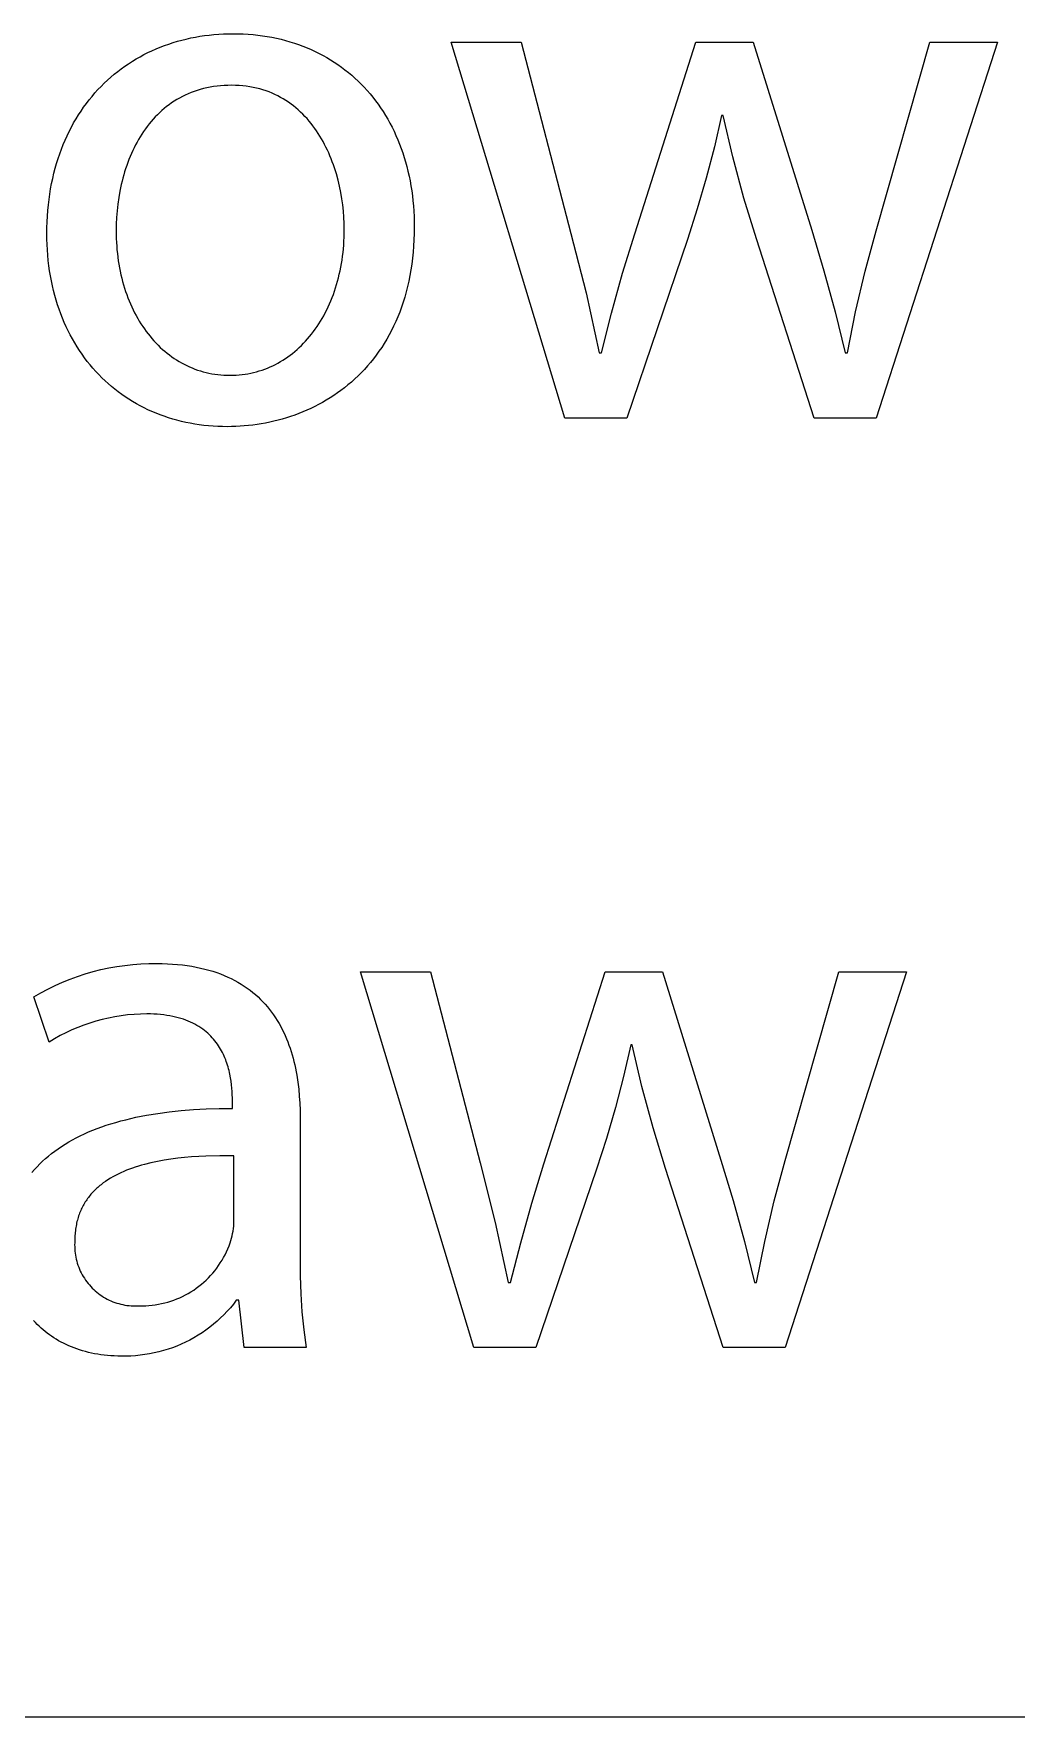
# Model space of a CAD drawing. Header units: millimetres. Extents: x 0 to 4030, y 0 to 2816.
# Drawn here: x 3296 to 3347, y 0 to 87.5 of the extents above; entities that cross this region are included whole.
import ezdxf

# ---------------------------------------------------------------- set-up
doc = ezdxf.new("R2010")
doc.units = ezdxf.units.MM
doc.header["$MEASUREMENT"] = 0
doc.layers.add('Domyślny', color=7, linetype='Continuous', true_color=0x000000)

msp = doc.modelspace()

# ---------------------------------------------------------------- linework, layer by layer
at = {"layer": 'Domyślny', "color": 18, "lineweight": 15, "true_color": 0x000000}
for p, q in [((3306.104, 87.498), (3306.356, 87.501)), ((3306.356, 87.501), (3306.618, 87.498)), ((3302.139, 86.615), (3302.352, 86.71)), ((3302.352, 86.71), (3302.569, 86.799)), ((3302.569, 86.799), (3302.787, 86.883)), ((3302.787, 86.883), (3303.009, 86.962)), ((3303.009, 86.962), (3303.233, 87.035)), ((3303.233, 87.035), (3303.46, 87.103)), ((3303.46, 87.103), (3303.689, 87.166)), ((3303.689, 87.166), (3303.921, 87.224)), ((3303.921, 87.224), (3304.155, 87.276)), ((3304.155, 87.276), (3304.392, 87.323)), ((3304.392, 87.323), (3304.63, 87.365)), ((3304.63, 87.365), (3304.871, 87.401)), ((3304.871, 87.401), (3305.114, 87.431)), ((3305.114, 87.431), (3305.359, 87.456)), ((3305.359, 87.456), (3305.605, 87.476)), ((3305.605, 87.476), (3305.854, 87.49)), ((3305.854, 87.49), (3306.104, 87.498)), ((3306.618, 87.498), (3306.877, 87.489)), ((3306.877, 87.489), (3307.133, 87.474)), ((3307.133, 87.474), (3307.387, 87.454)), ((3307.387, 87.454), (3307.637, 87.427)), ((3307.637, 87.427), (3307.885, 87.395)), ((3307.885, 87.395), (3308.13, 87.357)), ((3308.13, 87.357), (3308.371, 87.314)), ((3308.371, 87.314), (3308.61, 87.265)), ((3308.61, 87.265), (3308.846, 87.21)), ((3308.846, 87.21), (3309.078, 87.15)), ((3309.078, 87.15), (3309.308, 87.085)), ((3309.308, 87.085), (3309.534, 87.014)), ((3309.534, 87.014), (3309.757, 86.938)), ((3309.757, 86.938), (3309.977, 86.857)), ((3309.977, 86.857), (3310.193, 86.77)), ((3310.193, 86.77), (3310.406, 86.678)), ((3310.406, 86.678), (3310.616, 86.581)), ((3323.58, 67.524), (3317.689, 87.051)), ((3317.689, 87.051), (3321.326, 87.051)), ((3321.326, 87.051), (3323.903, 77.12)), ((3327.217, 77.093), (3330.398, 87.051)), ((3330.398, 87.051), (3333.377, 87.051)), ((3333.377, 87.051), (3336.411, 77.281)), ((3339.752, 77.254), (3342.544, 87.051)), ((3346.06, 87.051), (3339.752, 67.524)), ((3342.544, 87.051), (3346.06, 87.051)), ((3300.545, 85.676), (3300.733, 85.811)), ((3300.733, 85.811), (3300.924, 85.941)), ((3300.924, 85.941), (3301.118, 86.066)), ((3301.118, 86.066), (3301.316, 86.186)), ((3301.316, 86.186), (3301.517, 86.301)), ((3301.517, 86.301), (3301.722, 86.411)), ((3301.722, 86.411), (3301.929, 86.515)), ((3301.929, 86.515), (3302.139, 86.615)), ((3310.616, 86.581), (3310.822, 86.479)), ((3310.822, 86.479), (3311.024, 86.372)), ((3311.024, 86.372), (3311.223, 86.26)), ((3311.223, 86.26), (3311.419, 86.143)), ((3311.419, 86.143), (3311.61, 86.022)), ((3311.61, 86.022), (3311.798, 85.895)), ((3311.798, 85.895), (3311.983, 85.764)), ((3311.983, 85.764), (3312.163, 85.628)), ((3299.495, 84.763), (3299.661, 84.927)), ((3299.661, 84.927), (3299.83, 85.087)), ((3299.83, 85.087), (3300.003, 85.241)), ((3300.003, 85.241), (3300.18, 85.391)), ((3300.18, 85.391), (3300.361, 85.536)), ((3300.361, 85.536), (3300.545, 85.676)), ((3312.163, 85.628), (3312.34, 85.487)), ((3312.34, 85.487), (3312.513, 85.341)), ((3312.513, 85.341), (3312.682, 85.191)), ((3312.682, 85.191), (3312.846, 85.037)), ((3312.846, 85.037), (3313.007, 84.878)), ((3313.007, 84.878), (3313.164, 84.714)), ((3298.728, 83.87), (3298.873, 84.058)), ((3298.873, 84.058), (3299.023, 84.241)), ((3299.023, 84.241), (3299.176, 84.42)), ((3299.176, 84.42), (3299.334, 84.594)), ((3299.334, 84.594), (3299.495, 84.763)), ((3303.431, 84.074), (3303.294, 83.989)), ((3303.572, 84.155), (3303.431, 84.074)), ((3303.716, 84.232), (3303.572, 84.155)), ((3303.863, 84.304), (3303.716, 84.232)), ((3304.014, 84.372), (3303.863, 84.304)), ((3304.167, 84.436), (3304.014, 84.372)), ((3304.325, 84.495), (3304.167, 84.436)), ((3304.485, 84.549), (3304.325, 84.495)), ((3304.649, 84.599), (3304.485, 84.549)), ((3304.816, 84.643), (3304.649, 84.599)), ((3304.987, 84.683), (3304.816, 84.643)), ((3305.16, 84.718), (3304.987, 84.683)), ((3305.338, 84.748), (3305.16, 84.718)), ((3305.519, 84.772), (3305.338, 84.748)), ((3305.703, 84.792), (3305.519, 84.772)), ((3305.89, 84.806), (3305.703, 84.792)), ((3306.081, 84.814), (3305.89, 84.806)), ((3306.276, 84.817), (3306.081, 84.814)), ((3306.471, 84.814), (3306.276, 84.817)), ((3306.662, 84.805), (3306.471, 84.814)), ((3306.85, 84.79), (3306.662, 84.805)), ((3307.034, 84.769), (3306.85, 84.79)), ((3307.214, 84.742), (3307.034, 84.769)), ((3307.391, 84.711), (3307.214, 84.742)), ((3307.564, 84.673), (3307.391, 84.711)), ((3307.733, 84.63), (3307.564, 84.673)), ((3307.899, 84.582), (3307.733, 84.63)), ((3308.062, 84.529), (3307.899, 84.582)), ((3308.22, 84.471), (3308.062, 84.529)), ((3308.376, 84.409), (3308.22, 84.471)), ((3308.528, 84.341), (3308.376, 84.409)), ((3308.676, 84.269), (3308.528, 84.341)), ((3308.821, 84.192), (3308.676, 84.269)), ((3308.962, 84.111), (3308.821, 84.192)), ((3309.1, 84.026), (3308.962, 84.111)), ((3309.235, 83.936), (3309.1, 84.026)), ((3313.164, 84.714), (3313.317, 84.547)), ((3313.317, 84.547), (3313.465, 84.375)), ((3313.465, 84.375), (3313.61, 84.198)), ((3313.61, 84.198), (3313.75, 84.018)), ((3313.75, 84.018), (3313.886, 83.833)), ((3298.192, 83.072), (3298.319, 83.278)), ((3298.319, 83.278), (3298.451, 83.48)), ((3298.451, 83.48), (3298.588, 83.677)), ((3298.588, 83.677), (3298.728, 83.87)), ((3302.311, 83.173), (3302.203, 83.055)), ((3302.423, 83.287), (3302.311, 83.173)), ((3302.538, 83.398), (3302.423, 83.287)), ((3302.656, 83.506), (3302.538, 83.398)), ((3302.777, 83.61), (3302.656, 83.506)), ((3302.901, 83.711), (3302.777, 83.61)), ((3303.029, 83.807), (3302.901, 83.711)), ((3303.16, 83.9), (3303.029, 83.807)), ((3303.294, 83.989), (3303.16, 83.9)), ((3309.366, 83.842), (3309.235, 83.936)), ((3309.494, 83.745), (3309.366, 83.842)), ((3309.619, 83.643), (3309.494, 83.745)), ((3309.74, 83.538), (3309.619, 83.643)), ((3309.859, 83.43), (3309.74, 83.538)), ((3309.973, 83.318), (3309.859, 83.43)), ((3310.085, 83.202), (3309.973, 83.318)), ((3310.193, 83.084), (3310.085, 83.202)), ((3313.886, 83.833), (3314.017, 83.644)), ((3314.017, 83.644), (3314.144, 83.451)), ((3314.144, 83.451), (3314.267, 83.254)), ((3314.267, 83.254), (3314.385, 83.053)), ((3331.727, 83.253), (3331.353, 81.621)), ((3331.807, 83.253), (3331.727, 83.253)), ((3332.313, 81.096), (3331.807, 83.253)), ((3297.729, 82.2), (3297.838, 82.425)), ((3297.838, 82.425), (3297.951, 82.645)), ((3297.951, 82.645), (3298.069, 82.86)), ((3298.069, 82.86), (3298.192, 83.072)), ((3301.616, 82.286), (3301.529, 82.148)), ((3301.706, 82.421), (3301.616, 82.286)), ((3301.799, 82.554), (3301.706, 82.421)), ((3301.895, 82.684), (3301.799, 82.554)), ((3301.995, 82.811), (3301.895, 82.684)), ((3302.097, 82.934), (3301.995, 82.811)), ((3302.203, 83.055), (3302.097, 82.934)), ((3310.298, 82.962), (3310.193, 83.084)), ((3310.4, 82.837), (3310.298, 82.962)), ((3310.499, 82.71), (3310.4, 82.837)), ((3310.595, 82.579), (3310.499, 82.71)), ((3310.687, 82.446), (3310.595, 82.579)), ((3310.777, 82.31), (3310.687, 82.446)), ((3310.863, 82.172), (3310.777, 82.31)), ((3314.385, 83.053), (3314.499, 82.848)), ((3314.499, 82.848), (3314.608, 82.639)), ((3314.608, 82.639), (3314.712, 82.427)), ((3314.712, 82.427), (3314.812, 82.21)), ((3297.345, 81.257), (3297.433, 81.499)), ((3297.433, 81.499), (3297.527, 81.737)), ((3297.527, 81.737), (3297.626, 81.971)), ((3297.626, 81.971), (3297.729, 82.2)), ((3301.14, 81.422), (3301.071, 81.27)), ((3301.212, 81.572), (3301.14, 81.422)), ((3301.287, 81.719), (3301.212, 81.572)), ((3301.365, 81.864), (3301.287, 81.719)), ((3301.445, 82.007), (3301.365, 81.864)), ((3301.529, 82.148), (3301.445, 82.007)), ((3310.947, 82.032), (3310.863, 82.172)), ((3311.027, 81.89), (3310.947, 82.032)), ((3311.104, 81.745), (3311.027, 81.89)), ((3311.178, 81.599), (3311.104, 81.745)), ((3311.25, 81.45), (3311.178, 81.599)), ((3311.318, 81.3), (3311.25, 81.45)), ((3314.812, 82.21), (3314.907, 81.99)), ((3314.907, 81.99), (3314.998, 81.766)), ((3314.998, 81.766), (3315.083, 81.539)), ((3315.083, 81.539), (3315.164, 81.308)), ((3331.353, 81.621), (3330.933, 80)), ((3297.044, 80.244), (3297.111, 80.504)), ((3297.111, 80.504), (3297.184, 80.759)), ((3297.184, 80.759), (3297.262, 81.01)), ((3297.262, 81.01), (3297.345, 81.257)), ((3300.825, 80.644), (3300.771, 80.484)), ((3300.882, 80.804), (3300.825, 80.644)), ((3300.942, 80.961), (3300.882, 80.804)), ((3301.005, 81.117), (3300.942, 80.961)), ((3301.071, 81.27), (3301.005, 81.117)), ((3311.383, 81.148), (3311.318, 81.3)), ((3311.446, 80.995), (3311.383, 81.148)), ((3311.506, 80.841), (3311.446, 80.995)), ((3311.562, 80.685), (3311.506, 80.841)), ((3311.616, 80.528), (3311.562, 80.685)), ((3311.667, 80.37), (3311.616, 80.528)), ((3315.164, 81.308), (3315.24, 81.074)), ((3315.24, 81.074), (3315.311, 80.836)), ((3315.311, 80.836), (3315.377, 80.594)), ((3315.377, 80.594), (3315.438, 80.349)), ((3332.89, 78.957), (3332.313, 81.096)), ((3296.875, 79.44), (3296.925, 79.712)), ((3296.925, 79.712), (3296.982, 79.98)), ((3296.982, 79.98), (3297.044, 80.244)), ((3300.543, 79.659), (3300.472, 79.322)), ((3300.583, 79.827), (3300.543, 79.659)), ((3300.625, 79.993), (3300.583, 79.827)), ((3300.671, 80.158), (3300.625, 79.993)), ((3300.719, 80.321), (3300.671, 80.158)), ((3300.771, 80.484), (3300.719, 80.321)), ((3311.716, 80.211), (3311.667, 80.37)), ((3311.804, 79.891), (3311.716, 80.211)), ((3311.881, 79.569), (3311.804, 79.891)), ((3315.438, 80.349), (3315.494, 80.101)), ((3315.494, 80.101), (3315.544, 79.85)), ((3315.544, 79.85), (3315.59, 79.595)), ((3330.933, 80), (3330.467, 78.392)), ((3296.757, 78.598), (3296.791, 78.883)), ((3296.791, 78.883), (3296.83, 79.164)), ((3296.83, 79.164), (3296.875, 79.44)), ((3300.412, 78.98), (3300.363, 78.636)), ((3300.472, 79.322), (3300.412, 78.98)), ((3311.947, 79.245), (3311.881, 79.569)), ((3312.003, 78.921), (3311.947, 79.245)), ((3312.048, 78.598), (3312.003, 78.921)), ((3315.59, 79.595), (3315.631, 79.338)), ((3315.631, 79.338), (3315.666, 79.077)), ((3315.666, 79.077), (3315.696, 78.813)), ((3315.696, 78.813), (3315.72, 78.546)), ((3333.539, 76.838), (3332.89, 78.957)), ((3296.693, 77.719), (3296.708, 78.016)), ((3296.708, 78.016), (3296.73, 78.309)), ((3296.73, 78.309), (3296.757, 78.598)), ((3300.298, 77.943), (3300.282, 77.595)), ((3300.325, 78.29), (3300.298, 77.943)), ((3300.363, 78.636), (3300.325, 78.29)), ((3312.083, 78.276), (3312.048, 78.598)), ((3312.108, 77.956), (3312.083, 78.276)), ((3312.122, 77.64), (3312.108, 77.956)), ((3315.72, 78.546), (3315.739, 78.276)), ((3315.739, 78.276), (3315.753, 78.003)), ((3315.753, 78.003), (3315.762, 77.727)), ((3330.467, 78.392), (3329.955, 76.798)), ((3296.68, 77.113), (3296.683, 77.418)), ((3296.683, 76.826), (3296.68, 77.113)), ((3296.683, 77.418), (3296.693, 77.719)), ((3300.282, 77.595), (3300.277, 77.248)), ((3300.277, 77.248), (3300.279, 77.048)), ((3300.279, 77.048), (3300.284, 76.851)), ((3312.12, 76.919), (3312.125, 77.123)), ((3312.127, 77.328), (3312.122, 77.64)), ((3312.125, 77.123), (3312.127, 77.328)), ((3315.761, 77.113), (3315.75, 76.784)), ((3315.764, 77.449), (3315.761, 77.113)), ((3315.762, 77.727), (3315.764, 77.449)), ((3323.903, 77.12), (3324.687, 74.026)), ((3326.587, 75.046), (3327.217, 77.093)), ((3336.411, 77.281), (3337.05, 75.172)), ((3339.186, 75.155), (3339.752, 77.254)), ((3296.692, 76.543), (3296.683, 76.826)), ((3296.707, 76.262), (3296.692, 76.543)), ((3296.727, 75.985), (3296.707, 76.262)), ((3300.284, 76.851), (3300.293, 76.654)), ((3300.293, 76.654), (3300.305, 76.46)), ((3300.305, 76.46), (3300.321, 76.267)), ((3300.321, 76.267), (3300.341, 76.076)), ((3312.062, 76.124), (3312.081, 76.32)), ((3312.081, 76.32), (3312.098, 76.517)), ((3312.098, 76.517), (3312.111, 76.717)), ((3312.111, 76.717), (3312.12, 76.919)), ((3315.707, 76.142), (3315.675, 75.831)), ((3315.732, 76.46), (3315.707, 76.142)), ((3315.75, 76.784), (3315.732, 76.46)), ((3329.955, 76.798), (3326.801, 67.524)), ((3336.531, 67.524), (3333.539, 76.838)), ((3296.753, 75.712), (3296.727, 75.985)), ((3296.785, 75.442), (3296.753, 75.712)), ((3296.822, 75.176), (3296.785, 75.442)), ((3300.341, 76.076), (3300.363, 75.887)), ((3300.363, 75.887), (3300.389, 75.7)), ((3300.389, 75.7), (3300.419, 75.515)), ((3300.419, 75.515), (3300.451, 75.331)), ((3300.451, 75.331), (3300.487, 75.15)), ((3311.91, 75.176), (3311.947, 75.362)), ((3311.947, 75.362), (3311.981, 75.549)), ((3311.981, 75.549), (3312.011, 75.738)), ((3312.011, 75.738), (3312.038, 75.93)), ((3312.038, 75.93), (3312.062, 76.124)), ((3315.637, 75.525), (3315.592, 75.224)), ((3315.675, 75.831), (3315.637, 75.525)), ((3296.865, 74.913), (3296.822, 75.176)), ((3296.914, 74.654), (3296.865, 74.913)), ((3296.967, 74.399), (3296.914, 74.654)), ((3297.026, 74.147), (3296.967, 74.399)), ((3300.487, 75.15), (3300.526, 74.97)), ((3300.526, 74.97), (3300.569, 74.793)), ((3300.569, 74.793), (3300.614, 74.618)), ((3300.614, 74.618), (3300.663, 74.445)), ((3300.663, 74.445), (3300.715, 74.275)), ((3311.676, 74.286), (3311.729, 74.459)), ((3311.729, 74.459), (3311.779, 74.635)), ((3311.779, 74.635), (3311.826, 74.813)), ((3311.826, 74.813), (3311.87, 74.994)), ((3311.87, 74.994), (3311.91, 75.176)), ((3315.482, 74.641), (3315.418, 74.359)), ((3315.54, 74.93), (3315.482, 74.641)), ((3315.592, 75.224), (3315.54, 74.93)), ((3326.01, 72.983), (3326.587, 75.046)), ((3337.05, 75.172), (3337.632, 73.047)), ((3338.69, 73.038), (3339.186, 75.155)), ((3297.09, 73.899), (3297.026, 74.147)), ((3297.16, 73.655), (3297.09, 73.899)), ((3297.234, 73.415), (3297.16, 73.655)), ((3300.715, 74.275), (3300.77, 74.107)), ((3300.77, 74.107), (3300.828, 73.941)), ((3300.828, 73.941), (3300.888, 73.777)), ((3300.888, 73.777), (3300.952, 73.616)), ((3300.952, 73.616), (3301.019, 73.458)), ((3311.364, 73.459), (3311.433, 73.619)), ((3311.433, 73.619), (3311.498, 73.782)), ((3311.498, 73.782), (3311.56, 73.947)), ((3311.56, 73.947), (3311.62, 74.115)), ((3311.62, 74.115), (3311.676, 74.286)), ((3315.189, 73.545), (3315.101, 73.285)), ((3315.271, 73.81), (3315.189, 73.545)), ((3315.348, 74.082), (3315.271, 73.81)), ((3315.418, 74.359), (3315.348, 74.082)), ((3324.687, 74.026), (3325.365, 70.906)), ((3297.314, 73.179), (3297.234, 73.415)), ((3297.398, 72.946), (3297.314, 73.179)), ((3297.488, 72.717), (3297.398, 72.946)), ((3297.582, 72.493), (3297.488, 72.717)), ((3301.019, 73.458), (3301.089, 73.302)), ((3301.089, 73.302), (3301.161, 73.149)), ((3301.161, 73.149), (3301.237, 72.998)), ((3301.237, 72.998), (3301.315, 72.851)), ((3301.315, 72.851), (3301.396, 72.705)), ((3301.396, 72.705), (3301.479, 72.563)), ((3310.895, 72.556), (3310.98, 72.699)), ((3310.98, 72.699), (3311.062, 72.845)), ((3311.062, 72.845), (3311.142, 72.994)), ((3311.142, 72.994), (3311.219, 73.146)), ((3311.219, 73.146), (3311.293, 73.301)), ((3311.293, 73.301), (3311.364, 73.459)), ((3314.909, 72.782), (3314.804, 72.539)), ((3315.008, 73.03), (3314.909, 72.782)), ((3315.101, 73.285), (3315.008, 73.03)), ((3325.486, 70.906), (3326.01, 72.983)), ((3337.632, 73.047), (3338.155, 70.906)), ((3338.263, 70.906), (3338.69, 73.038)), ((3297.681, 72.272), (3297.582, 72.493)), ((3297.785, 72.055), (3297.681, 72.272)), ((3297.894, 71.843), (3297.785, 72.055)), ((3298.007, 71.634), (3297.894, 71.843)), ((3301.479, 72.563), (3301.566, 72.424)), ((3301.566, 72.424), (3301.655, 72.287)), ((3301.655, 72.287), (3301.747, 72.154)), ((3301.747, 72.154), (3301.841, 72.023)), ((3301.841, 72.023), (3301.938, 71.896)), ((3301.938, 71.896), (3302.037, 71.772)), ((3302.037, 71.772), (3302.139, 71.651)), ((3310.226, 71.64), (3310.329, 71.761)), ((3310.329, 71.761), (3310.43, 71.886)), ((3310.43, 71.886), (3310.528, 72.014)), ((3310.528, 72.014), (3310.623, 72.145)), ((3310.623, 72.145), (3310.716, 72.279)), ((3310.716, 72.279), (3310.807, 72.416)), ((3310.807, 72.416), (3310.895, 72.556)), ((3314.46, 71.843), (3314.335, 71.623)), ((3314.579, 72.07), (3314.46, 71.843)), ((3314.694, 72.301), (3314.579, 72.07)), ((3314.804, 72.539), (3314.694, 72.301)), ((3298.124, 71.43), (3298.007, 71.634)), ((3298.246, 71.23), (3298.124, 71.43)), ((3298.373, 71.034), (3298.246, 71.23)), ((3298.504, 70.842), (3298.373, 71.034)), ((3302.139, 71.651), (3302.243, 71.533)), ((3302.243, 71.533), (3302.35, 71.418)), ((3302.35, 71.418), (3302.459, 71.307)), ((3302.459, 71.307), (3302.571, 71.199)), ((3302.571, 71.199), (3302.685, 71.095)), ((3302.685, 71.095), (3302.801, 70.994)), ((3302.801, 70.994), (3302.92, 70.896)), ((3302.92, 70.896), (3303.04, 70.803)), ((3309.318, 70.793), (3309.44, 70.887)), ((3309.44, 70.887), (3309.559, 70.984)), ((3309.559, 70.984), (3309.675, 71.085)), ((3309.675, 71.085), (3309.79, 71.189)), ((3309.79, 71.189), (3309.902, 71.297)), ((3309.902, 71.297), (3310.013, 71.408)), ((3310.013, 71.408), (3310.12, 71.522)), ((3310.12, 71.522), (3310.226, 71.64)), ((3313.932, 70.993), (3313.789, 70.795)), ((3314.071, 71.198), (3313.932, 70.993)), ((3314.205, 71.407), (3314.071, 71.198)), ((3314.335, 71.623), (3314.205, 71.407)), ((3325.365, 70.906), (3325.486, 70.906)), ((3338.155, 70.906), (3338.263, 70.906)), ((3298.639, 70.655), (3298.504, 70.842)), ((3298.778, 70.472), (3298.639, 70.655)), ((3298.922, 70.293), (3298.778, 70.472)), ((3299.069, 70.119), (3298.922, 70.293)), ((3299.221, 69.949), (3299.069, 70.119)), ((3303.04, 70.803), (3303.163, 70.712)), ((3303.163, 70.712), (3303.288, 70.626)), ((3303.288, 70.626), (3303.416, 70.543)), ((3303.416, 70.543), (3303.545, 70.464)), ((3303.545, 70.464), (3303.676, 70.389)), ((3303.676, 70.389), (3303.81, 70.317)), ((3303.81, 70.317), (3303.945, 70.25)), ((3303.945, 70.25), (3304.083, 70.187)), ((3304.083, 70.187), (3304.222, 70.127)), ((3304.222, 70.127), (3304.363, 70.072)), ((3304.363, 70.072), (3304.507, 70.021)), ((3304.507, 70.021), (3304.652, 69.974)), ((3307.713, 69.971), (3307.857, 70.017)), ((3307.857, 70.017), (3307.999, 70.068)), ((3307.999, 70.068), (3308.139, 70.123)), ((3308.139, 70.123), (3308.277, 70.182)), ((3308.277, 70.182), (3308.414, 70.244)), ((3308.414, 70.244), (3308.549, 70.311)), ((3308.549, 70.311), (3308.682, 70.382)), ((3308.682, 70.382), (3308.813, 70.457)), ((3308.813, 70.457), (3308.943, 70.535)), ((3308.943, 70.535), (3309.07, 70.617)), ((3309.07, 70.617), (3309.195, 70.704)), ((3309.195, 70.704), (3309.318, 70.793)), ((3313.174, 70.054), (3313.011, 69.882)), ((3313.334, 70.231), (3313.174, 70.054)), ((3313.49, 70.413), (3313.334, 70.231)), ((3313.641, 70.601), (3313.49, 70.413)), ((3313.789, 70.795), (3313.641, 70.601)), ((3299.376, 69.784), (3299.221, 69.949)), ((3299.535, 69.623), (3299.376, 69.784)), ((3299.699, 69.467), (3299.535, 69.623)), ((3299.866, 69.315), (3299.699, 69.467)), ((3300.036, 69.168), (3299.866, 69.315)), ((3300.21, 69.026), (3300.036, 69.168)), ((3304.652, 69.974), (3304.798, 69.931)), ((3304.798, 69.931), (3304.947, 69.893)), ((3304.947, 69.893), (3305.097, 69.859)), ((3305.097, 69.859), (3305.249, 69.829)), ((3305.249, 69.829), (3305.403, 69.804)), ((3305.403, 69.804), (3305.558, 69.783)), ((3305.558, 69.783), (3305.715, 69.767)), ((3305.715, 69.767), (3305.874, 69.755)), ((3305.874, 69.755), (3306.034, 69.748)), ((3306.034, 69.748), (3306.195, 69.745)), ((3306.195, 69.745), (3306.353, 69.748)), ((3306.353, 69.748), (3306.51, 69.755)), ((3306.51, 69.755), (3306.665, 69.766)), ((3306.665, 69.766), (3306.819, 69.782)), ((3306.819, 69.782), (3306.972, 69.803)), ((3306.972, 69.803), (3307.123, 69.828)), ((3307.123, 69.828), (3307.273, 69.857)), ((3307.273, 69.857), (3307.421, 69.891)), ((3307.421, 69.891), (3307.568, 69.929)), ((3307.568, 69.929), (3307.713, 69.971)), ((3312.321, 69.248), (3312.14, 69.102)), ((3312.498, 69.398), (3312.321, 69.248)), ((3312.673, 69.554), (3312.498, 69.398)), ((3312.843, 69.715), (3312.673, 69.554)), ((3313.011, 69.882), (3312.843, 69.715)), ((3300.388, 68.888), (3300.21, 69.026)), ((3300.57, 68.755), (3300.388, 68.888)), ((3300.754, 68.627), (3300.57, 68.755)), ((3300.942, 68.503), (3300.754, 68.627)), ((3301.134, 68.385), (3300.942, 68.503)), ((3301.328, 68.271), (3301.134, 68.385)), ((3301.526, 68.162), (3301.328, 68.271)), ((3310.995, 68.339), (3310.795, 68.23)), ((3311.192, 68.453), (3310.995, 68.339)), ((3311.387, 68.573), (3311.192, 68.453)), ((3311.58, 68.697), (3311.387, 68.573)), ((3311.769, 68.827), (3311.58, 68.697)), ((3311.956, 68.962), (3311.769, 68.827)), ((3312.14, 69.102), (3311.956, 68.962)), ((3301.727, 68.058), (3301.526, 68.162)), ((3301.931, 67.96), (3301.727, 68.058)), ((3302.138, 67.866), (3301.931, 67.96)), ((3302.348, 67.777), (3302.138, 67.866)), ((3302.56, 67.693), (3302.348, 67.777)), ((3302.776, 67.615), (3302.56, 67.693)), ((3302.994, 67.541), (3302.776, 67.615)), ((3303.215, 67.473), (3302.994, 67.541)), ((3303.438, 67.41), (3303.215, 67.473)), ((3303.664, 67.353), (3303.438, 67.41)), ((3308.694, 67.413), (3308.476, 67.359)), ((3308.91, 67.473), (3308.694, 67.413)), ((3309.126, 67.537), (3308.91, 67.473)), ((3309.34, 67.606), (3309.126, 67.537)), ((3309.553, 67.68), (3309.34, 67.606)), ((3309.765, 67.759), (3309.553, 67.68)), ((3309.975, 67.843), (3309.765, 67.759)), ((3310.183, 67.932), (3309.975, 67.843)), ((3310.389, 68.027), (3310.183, 67.932)), ((3310.593, 68.126), (3310.389, 68.027)), ((3310.795, 68.23), (3310.593, 68.126)), ((3326.801, 67.524), (3323.58, 67.524)), ((3339.752, 67.524), (3336.531, 67.524)), ((3303.893, 67.3), (3303.664, 67.353)), ((3304.123, 67.253), (3303.893, 67.3)), ((3304.356, 67.212), (3304.123, 67.253)), ((3304.592, 67.176), (3304.356, 67.212)), ((3304.829, 67.145), (3304.592, 67.176)), ((3305.069, 67.12), (3304.829, 67.145)), ((3305.311, 67.1), (3305.069, 67.12)), ((3305.555, 67.086), (3305.311, 67.1)), ((3305.8, 67.078), (3305.555, 67.086)), ((3306.048, 67.075), (3305.8, 67.078)), ((3306.269, 67.077), (3306.048, 67.075)), ((3306.49, 67.084), (3306.269, 67.077)), ((3306.712, 67.096), (3306.49, 67.084)), ((3306.933, 67.112), (3306.712, 67.096)), ((3307.155, 67.133), (3306.933, 67.112)), ((3307.376, 67.159), (3307.155, 67.133)), ((3307.597, 67.189), (3307.376, 67.159)), ((3307.818, 67.224), (3307.597, 67.189)), ((3308.038, 67.264), (3307.818, 67.224)), ((3308.257, 67.309), (3308.038, 67.264)), ((3308.476, 67.359), (3308.257, 67.309)), ((3297.88, 38.364), (3298.275, 38.508)), ((3298.275, 38.508), (3298.674, 38.638)), ((3298.674, 38.638), (3299.077, 38.755)), ((3299.077, 38.755), (3299.484, 38.858)), ((3299.484, 38.858), (3299.894, 38.946)), ((3299.894, 38.946), (3300.308, 39.02)), ((3300.308, 39.02), (3300.723, 39.08)), ((3300.723, 39.08), (3301.141, 39.125)), ((3301.141, 39.125), (3301.559, 39.156)), ((3301.559, 39.156), (3301.979, 39.172)), ((3301.979, 39.172), (3302.399, 39.173)), ((3302.399, 39.173), (3302.675, 39.17)), ((3302.675, 39.17), (3302.946, 39.162)), ((3302.946, 39.162), (3303.209, 39.147)), ((3303.209, 39.147), (3303.466, 39.127)), ((3303.466, 39.127), (3303.717, 39.101)), ((3303.717, 39.101), (3303.962, 39.069)), ((3303.962, 39.069), (3304.201, 39.032)), ((3304.201, 39.032), (3304.433, 38.99)), ((3304.433, 38.99), (3304.659, 38.943)), ((3304.659, 38.943), (3304.88, 38.891)), ((3304.88, 38.891), (3305.094, 38.833)), ((3305.094, 38.833), (3305.303, 38.771)), ((3305.303, 38.771), (3305.505, 38.704)), ((3305.505, 38.704), (3305.703, 38.632)), ((3305.703, 38.632), (3305.894, 38.556)), ((3305.894, 38.556), (3306.08, 38.475)), ((3318.862, 19.214), (3312.97, 38.741)), ((3312.97, 38.741), (3316.607, 38.741)), ((3316.607, 38.741), (3319.184, 28.81)), ((3322.499, 28.77), (3325.679, 38.741)), ((3325.679, 38.741), (3328.659, 38.741)), ((3328.659, 38.741), (3331.692, 28.958)), ((3335.034, 28.944), (3337.825, 38.741)), ((3341.341, 38.741), (3335.034, 19.214)), ((3337.825, 38.741), (3341.341, 38.741)), ((3295.997, 37.442), (3296.361, 37.652)), ((3296.361, 37.652), (3296.731, 37.85)), ((3296.731, 37.85), (3297.108, 38.034)), ((3297.108, 38.034), (3297.491, 38.206)), ((3297.491, 38.206), (3297.88, 38.364)), ((3306.08, 38.475), (3306.26, 38.389)), ((3306.26, 38.389), (3306.435, 38.3)), ((3306.435, 38.3), (3306.605, 38.206)), ((3306.605, 38.206), (3306.77, 38.108)), ((3306.77, 38.108), (3306.929, 38.006)), ((3306.929, 38.006), (3307.083, 37.9)), ((3307.083, 37.9), (3307.232, 37.79)), ((3307.232, 37.79), (3307.376, 37.676)), ((3307.376, 37.676), (3307.515, 37.559)), ((3296.789, 35.093), (3295.997, 37.442)), ((3307.515, 37.559), (3307.649, 37.439)), ((3307.649, 37.439), (3307.778, 37.314)), ((3307.778, 37.314), (3307.903, 37.187)), ((3307.903, 37.187), (3308.023, 37.056)), ((3308.023, 37.056), (3308.138, 36.922)), ((3308.138, 36.922), (3308.249, 36.785)), ((3308.249, 36.785), (3308.356, 36.645)), ((3298.593, 35.972), (3298.28, 35.852)), ((3298.91, 36.081), (3298.593, 35.972)), ((3299.23, 36.179), (3298.91, 36.081)), ((3299.554, 36.266), (3299.23, 36.179)), ((3299.88, 36.342), (3299.554, 36.266)), ((3300.209, 36.407), (3299.88, 36.342)), ((3300.54, 36.46), (3300.209, 36.407)), ((3300.872, 36.501), (3300.54, 36.46)), ((3301.206, 36.531), (3300.872, 36.501)), ((3301.54, 36.549), (3301.206, 36.531)), ((3301.875, 36.556), (3301.54, 36.549)), ((3302.06, 36.554), (3301.875, 36.556)), ((3302.24, 36.548), (3302.06, 36.554)), ((3302.415, 36.538), (3302.24, 36.548)), ((3302.584, 36.523), (3302.415, 36.538)), ((3302.749, 36.505), (3302.584, 36.523)), ((3302.909, 36.483), (3302.749, 36.505)), ((3303.064, 36.458), (3302.909, 36.483)), ((3303.214, 36.429), (3303.064, 36.458)), ((3303.36, 36.396), (3303.214, 36.429)), ((3303.501, 36.36), (3303.36, 36.396)), ((3303.638, 36.321), (3303.501, 36.36)), ((3303.77, 36.278), (3303.638, 36.321)), ((3303.898, 36.232), (3303.77, 36.278)), ((3304.022, 36.184), (3303.898, 36.232)), ((3304.141, 36.132), (3304.022, 36.184)), ((3304.257, 36.078), (3304.141, 36.132)), ((3304.368, 36.021), (3304.257, 36.078)), ((3304.475, 35.961), (3304.368, 36.021)), ((3304.578, 35.899), (3304.475, 35.961)), ((3304.678, 35.834), (3304.578, 35.899)), ((3308.356, 36.645), (3308.458, 36.502)), ((3308.458, 36.502), (3308.556, 36.357)), ((3308.556, 36.357), (3308.649, 36.209)), ((3308.649, 36.209), (3308.739, 36.058)), ((3308.739, 36.058), (3308.824, 35.905)), ((3308.824, 35.905), (3308.905, 35.749)), ((3297.076, 35.266), (3296.789, 35.093)), ((3297.37, 35.428), (3297.076, 35.266)), ((3297.668, 35.58), (3297.37, 35.428)), ((3297.972, 35.721), (3297.668, 35.58)), ((3298.28, 35.852), (3297.972, 35.721)), ((3304.773, 35.767), (3304.678, 35.834)), ((3304.865, 35.698), (3304.773, 35.767)), ((3304.954, 35.627), (3304.865, 35.698)), ((3305.038, 35.553), (3304.954, 35.627)), ((3305.12, 35.478), (3305.038, 35.553)), ((3305.197, 35.401), (3305.12, 35.478)), ((3305.272, 35.322), (3305.197, 35.401)), ((3305.343, 35.241), (3305.272, 35.322)), ((3305.411, 35.159), (3305.343, 35.241)), ((3305.476, 35.075), (3305.411, 35.159)), ((3305.537, 34.99), (3305.476, 35.075)), ((3308.905, 35.749), (3308.983, 35.591)), ((3308.983, 35.591), (3309.056, 35.431)), ((3309.056, 35.431), (3309.126, 35.269)), ((3309.126, 35.269), (3309.191, 35.105)), ((3309.191, 35.105), (3309.254, 34.939)), ((3305.596, 34.904), (3305.537, 34.99)), ((3305.652, 34.816), (3305.596, 34.904)), ((3305.705, 34.728), (3305.652, 34.816)), ((3305.755, 34.638), (3305.705, 34.728)), ((3305.803, 34.548), (3305.755, 34.638)), ((3305.847, 34.456), (3305.803, 34.548)), ((3305.89, 34.364), (3305.847, 34.456)), ((3305.929, 34.271), (3305.89, 34.364)), ((3305.967, 34.178), (3305.929, 34.271)), ((3306.001, 34.085), (3305.967, 34.178)), ((3309.254, 34.939), (3309.312, 34.771)), ((3309.312, 34.771), (3309.367, 34.601)), ((3309.367, 34.601), (3309.419, 34.43)), ((3309.419, 34.43), (3309.467, 34.257)), ((3309.467, 34.257), (3309.512, 34.083)), ((3327.008, 34.943), (3326.634, 33.311)), ((3327.089, 34.943), (3327.008, 34.943)), ((3327.593, 32.781), (3327.089, 34.943)), ((3306.034, 33.991), (3306.001, 34.085)), ((3306.065, 33.896), (3306.034, 33.991)), ((3306.093, 33.802), (3306.065, 33.896)), ((3306.119, 33.708), (3306.093, 33.802)), ((3306.143, 33.613), (3306.119, 33.708)), ((3306.165, 33.519), (3306.143, 33.613)), ((3306.186, 33.425), (3306.165, 33.519)), ((3306.221, 33.239), (3306.186, 33.425)), ((3309.512, 34.083), (3309.553, 33.908)), ((3309.553, 33.908), (3309.592, 33.732)), ((3309.592, 33.732), (3309.627, 33.554)), ((3309.627, 33.554), (3309.659, 33.375)), ((3309.659, 33.375), (3309.715, 33.015)), ((3326.634, 33.311), (3326.214, 31.69)), ((3306.25, 33.054), (3306.221, 33.239)), ((3306.273, 32.872), (3306.25, 33.054)), ((3306.291, 32.694), (3306.273, 32.872)), ((3306.303, 32.52), (3306.291, 32.694)), ((3306.312, 32.352), (3306.303, 32.52)), ((3309.715, 33.015), (3309.759, 32.652)), ((3309.759, 32.652), (3309.793, 32.288)), ((3328.17, 30.638), (3327.593, 32.781)), ((3303.035, 31.468), (3303.651, 31.533)), ((3303.651, 31.533), (3304.288, 31.584)), ((3304.288, 31.584), (3304.945, 31.619)), ((3304.945, 31.619), (3305.621, 31.639)), ((3305.621, 31.639), (3306.318, 31.644)), ((3306.316, 32.189), (3306.312, 32.352)), ((3306.318, 32.034), (3306.316, 32.189)), ((3306.318, 31.644), (3306.318, 32.034)), ((3309.793, 32.288), (3309.816, 31.921)), ((3309.816, 31.921), (3309.829, 31.555)), ((3309.829, 31.555), (3309.834, 31.188)), ((3326.214, 31.69), (3325.748, 30.082)), ((3299.293, 30.601), (3299.526, 30.686)), ((3299.526, 30.686), (3299.765, 30.768)), ((3299.765, 30.768), (3300.009, 30.846)), ((3300.009, 30.846), (3300.258, 30.921)), ((3300.258, 30.921), (3300.512, 30.992)), ((3300.512, 30.992), (3300.772, 31.06)), ((3300.772, 31.06), (3301.306, 31.184)), ((3301.306, 31.184), (3301.862, 31.293)), ((3301.862, 31.293), (3302.438, 31.388)), ((3302.438, 31.388), (3303.035, 31.468)), ((3309.834, 31.188), (3309.834, 23.874)), ((3328.82, 28.515), (3328.17, 30.638)), ((3297.438, 29.674), (3297.623, 29.791)), ((3297.623, 29.791), (3297.812, 29.904)), ((3297.812, 29.904), (3298.008, 30.014)), ((3298.008, 30.014), (3298.208, 30.121)), ((3298.208, 30.121), (3298.415, 30.224)), ((3298.415, 30.224), (3298.626, 30.323)), ((3298.626, 30.323), (3298.843, 30.42)), ((3298.843, 30.42), (3299.066, 30.512)), ((3299.066, 30.512), (3299.293, 30.601)), ((3325.748, 30.082), (3325.237, 28.488)), ((3296.305, 28.758), (3296.45, 28.899)), ((3296.45, 28.899), (3296.601, 29.037)), ((3296.601, 29.037), (3296.757, 29.171)), ((3296.757, 29.171), (3296.919, 29.302)), ((3296.919, 29.302), (3297.087, 29.429)), ((3297.087, 29.429), (3297.26, 29.553)), ((3297.26, 29.553), (3297.438, 29.674)), ((3302.422, 28.891), (3302.084, 28.819)), ((3302.768, 28.955), (3302.422, 28.891)), ((3303.119, 29.009), (3302.768, 28.955)), ((3303.476, 29.055), (3303.119, 29.009)), ((3303.836, 29.093), (3303.476, 29.055)), ((3304.2, 29.124), (3303.836, 29.093)), ((3304.566, 29.148), (3304.2, 29.124)), ((3304.933, 29.165), (3304.566, 29.148)), ((3305.668, 29.181), (3304.933, 29.165)), ((3306.398, 29.175), (3305.668, 29.181)), ((3306.398, 25.78), (3306.398, 29.175)), ((3331.692, 28.958), (3332.331, 26.853)), ((3334.469, 26.845), (3335.034, 28.944)), ((3295.904, 28.315), (3296.032, 28.466)), ((3296.032, 28.466), (3296.166, 28.614)), ((3296.166, 28.614), (3296.305, 28.758)), ((3299.979, 28.018), (3299.852, 27.939)), ((3300.111, 28.094), (3299.979, 28.018)), ((3300.245, 28.167), (3300.111, 28.094)), ((3300.383, 28.237), (3300.245, 28.167)), ((3300.524, 28.304), (3300.383, 28.237)), ((3300.668, 28.367), (3300.524, 28.304)), ((3300.815, 28.428), (3300.668, 28.367)), ((3300.965, 28.487), (3300.815, 28.428)), ((3301.118, 28.542), (3300.965, 28.487)), ((3301.273, 28.595), (3301.118, 28.542)), ((3301.43, 28.645), (3301.273, 28.595)), ((3301.59, 28.692), (3301.43, 28.645)), ((3301.753, 28.737), (3301.59, 28.692)), ((3302.084, 28.819), (3301.753, 28.737)), ((3319.184, 28.81), (3319.969, 25.716)), ((3321.87, 26.727), (3322.499, 28.77)), ((3325.237, 28.488), (3322.083, 19.214)), ((3331.813, 19.214), (3328.82, 28.515)), ((3298.924, 27.13), (3298.879, 27.074)), ((3298.97, 27.185), (3298.924, 27.13)), ((3299.017, 27.238), (3298.97, 27.185)), ((3299.066, 27.291), (3299.017, 27.238)), ((3299.115, 27.343), (3299.066, 27.291)), ((3299.166, 27.394), (3299.115, 27.343)), ((3299.217, 27.444), (3299.166, 27.394)), ((3299.27, 27.493), (3299.217, 27.444)), ((3299.324, 27.542), (3299.27, 27.493)), ((3299.378, 27.589), (3299.324, 27.542)), ((3299.434, 27.636), (3299.378, 27.589)), ((3299.491, 27.681), (3299.434, 27.636)), ((3299.607, 27.77), (3299.491, 27.681)), ((3299.728, 27.856), (3299.607, 27.77)), ((3299.852, 27.939), (3299.728, 27.856)), ((3298.406, 26.266), (3298.378, 26.197)), ((3298.435, 26.334), (3298.406, 26.266)), ((3298.465, 26.401), (3298.435, 26.334)), ((3298.496, 26.467), (3298.465, 26.401)), ((3298.529, 26.532), (3298.496, 26.467)), ((3298.563, 26.597), (3298.529, 26.532)), ((3298.598, 26.66), (3298.563, 26.597)), ((3298.634, 26.722), (3298.598, 26.66)), ((3298.672, 26.783), (3298.634, 26.722)), ((3298.711, 26.843), (3298.672, 26.783)), ((3298.751, 26.902), (3298.711, 26.843)), ((3298.793, 26.961), (3298.751, 26.902)), ((3298.835, 27.018), (3298.793, 26.961)), ((3298.879, 27.074), (3298.835, 27.018)), ((3321.293, 24.668), (3321.87, 26.727)), ((3332.331, 26.853), (3332.913, 24.732)), ((3333.972, 24.728), (3334.469, 26.845)), ((3298.181, 25.449), (3298.17, 25.369)), ((3298.195, 25.529), (3298.181, 25.449)), ((3298.209, 25.607), (3298.195, 25.529)), ((3298.225, 25.685), (3298.209, 25.607)), ((3298.243, 25.761), (3298.225, 25.685)), ((3298.262, 25.836), (3298.243, 25.761)), ((3298.283, 25.911), (3298.262, 25.836)), ((3298.304, 25.984), (3298.283, 25.911)), ((3298.328, 26.056), (3298.304, 25.984)), ((3298.352, 26.127), (3298.328, 26.056)), ((3298.378, 26.197), (3298.352, 26.127)), ((3306.351, 25.271), (3306.369, 25.398)), ((3306.369, 25.398), (3306.383, 25.525)), ((3306.383, 25.525), (3306.393, 25.652)), ((3306.393, 25.652), (3306.398, 25.78)), ((3319.969, 25.716), (3320.647, 22.596)), ((3298.124, 24.665), (3298.121, 24.557)), ((3298.121, 24.557), (3298.122, 24.449)), ((3298.131, 24.773), (3298.124, 24.665)), ((3298.132, 24.862), (3298.131, 24.773)), ((3298.134, 24.949), (3298.132, 24.862)), ((3298.138, 25.035), (3298.134, 24.949)), ((3298.144, 25.12), (3298.138, 25.035)), ((3298.151, 25.204), (3298.144, 25.12)), ((3298.16, 25.287), (3298.151, 25.204)), ((3298.17, 25.369), (3298.16, 25.287)), ((3306.14, 24.497), (3306.197, 24.652)), ((3306.197, 24.652), (3306.236, 24.774)), ((3306.236, 24.774), (3306.271, 24.897)), ((3306.271, 24.897), (3306.302, 25.021)), ((3306.302, 25.021), (3306.329, 25.145)), ((3306.329, 25.145), (3306.351, 25.271)), ((3320.767, 22.596), (3321.293, 24.668)), ((3332.913, 24.732), (3333.437, 22.596)), ((3333.544, 22.596), (3333.972, 24.728)), ((3298.122, 24.449), (3298.126, 24.341)), ((3298.126, 24.341), (3298.134, 24.233)), ((3298.134, 24.233), (3298.146, 24.125)), ((3298.146, 24.125), (3298.162, 24.018)), ((3298.162, 24.018), (3298.181, 23.912)), ((3298.181, 23.912), (3298.204, 23.806)), ((3298.204, 23.806), (3298.23, 23.701)), ((3298.23, 23.701), (3298.26, 23.597)), ((3305.689, 23.613), (3305.777, 23.754)), ((3305.777, 23.754), (3305.859, 23.897)), ((3305.859, 23.897), (3305.937, 24.043)), ((3305.937, 24.043), (3306.01, 24.192)), ((3306.01, 24.192), (3306.077, 24.343)), ((3306.077, 24.343), (3306.14, 24.497)), ((3309.834, 23.874), (3309.834, 22.939)), ((3298.26, 23.597), (3298.294, 23.495)), ((3298.294, 23.495), (3298.331, 23.393)), ((3298.331, 23.393), (3298.372, 23.293)), ((3298.372, 23.293), (3298.416, 23.194)), ((3298.416, 23.194), (3298.463, 23.097)), ((3298.463, 23.097), (3298.514, 23.001)), ((3298.514, 23.001), (3298.568, 22.907)), ((3298.568, 22.907), (3298.625, 22.816)), ((3298.625, 22.816), (3298.685, 22.726)), ((3304.951, 22.723), (3305.069, 22.839)), ((3305.069, 22.839), (3305.183, 22.959)), ((3305.183, 22.959), (3305.293, 23.083)), ((3305.293, 23.083), (3305.399, 23.21)), ((3305.399, 23.21), (3305.5, 23.341)), ((3305.5, 23.341), (3305.597, 23.476)), ((3305.597, 23.476), (3305.689, 23.613)), ((3309.834, 22.939), (3309.867, 22.005)), ((3298.685, 22.726), (3298.749, 22.638)), ((3298.749, 22.638), (3298.815, 22.553)), ((3298.815, 22.553), (3298.884, 22.47)), ((3298.884, 22.47), (3298.957, 22.389)), ((3298.957, 22.389), (3299.031, 22.311)), ((3299.031, 22.311), (3299.109, 22.236)), ((3299.109, 22.236), (3299.189, 22.163)), ((3299.189, 22.163), (3299.271, 22.093)), ((3299.271, 22.093), (3299.356, 22.026)), ((3299.356, 22.026), (3299.443, 21.962)), ((3299.443, 21.962), (3299.533, 21.901)), ((3299.533, 21.901), (3299.624, 21.843)), ((3303.58, 21.809), (3303.73, 21.878)), ((3303.73, 21.878), (3303.878, 21.953)), ((3303.878, 21.953), (3304.023, 22.033)), ((3304.023, 22.033), (3304.165, 22.118)), ((3304.165, 22.118), (3304.304, 22.207)), ((3304.304, 22.207), (3304.441, 22.302)), ((3304.441, 22.302), (3304.573, 22.401)), ((3304.573, 22.401), (3304.703, 22.504)), ((3304.703, 22.504), (3304.829, 22.611)), ((3304.829, 22.611), (3304.951, 22.723)), ((3309.867, 22.005), (3309.931, 21.073)), ((3320.647, 22.596), (3320.767, 22.596)), ((3333.437, 22.596), (3333.544, 22.596)), ((3299.624, 21.843), (3299.717, 21.788)), ((3299.717, 21.788), (3299.812, 21.736)), ((3299.812, 21.736), (3299.909, 21.688)), ((3299.909, 21.688), (3300.008, 21.643)), ((3300.008, 21.643), (3300.108, 21.602)), ((3300.108, 21.602), (3300.209, 21.564)), ((3300.209, 21.564), (3300.311, 21.53)), ((3300.311, 21.53), (3300.415, 21.499)), ((3300.415, 21.499), (3300.52, 21.471)), ((3300.52, 21.471), (3300.625, 21.448)), ((3300.625, 21.448), (3300.732, 21.428)), ((3300.732, 21.428), (3300.839, 21.411)), ((3300.839, 21.411), (3300.946, 21.399)), ((3300.946, 21.399), (3301.054, 21.39)), ((3301.054, 21.39), (3301.162, 21.384)), ((3301.162, 21.384), (3301.27, 21.383)), ((3301.27, 21.383), (3301.378, 21.385)), ((3301.378, 21.385), (3301.486, 21.391)), ((3301.486, 21.391), (3301.652, 21.39)), ((3301.652, 21.39), (3301.817, 21.394)), ((3301.817, 21.394), (3301.983, 21.404)), ((3301.983, 21.404), (3302.147, 21.42)), ((3302.147, 21.42), (3302.312, 21.441)), ((3302.312, 21.441), (3302.475, 21.468)), ((3302.475, 21.468), (3302.637, 21.5)), ((3302.637, 21.5), (3302.799, 21.538)), ((3302.799, 21.538), (3302.958, 21.582)), ((3302.958, 21.582), (3303.117, 21.63)), ((3303.117, 21.63), (3303.273, 21.684)), ((3303.273, 21.684), (3303.428, 21.744)), ((3303.428, 21.744), (3303.58, 21.809)), ((3306.047, 21.105), (3305.877, 20.926)), ((3306.211, 21.289), (3306.047, 21.105)), ((3306.368, 21.478), (3306.211, 21.289)), ((3306.519, 21.673), (3306.368, 21.478)), ((3306.653, 21.673), (3306.519, 21.673)), ((3306.921, 19.217), (3306.653, 21.673)), ((3309.931, 21.073), (3310.028, 20.143)), ((3296.081, 20.517), (3295.989, 20.616)), ((3296.176, 20.42), (3296.081, 20.517)), ((3296.274, 20.325), (3296.176, 20.42)), ((3296.375, 20.232), (3296.274, 20.325)), ((3296.479, 20.141), (3296.375, 20.232)), ((3296.586, 20.053), (3296.479, 20.141)), ((3304.942, 20.127), (3304.74, 19.987)), ((3305.14, 20.274), (3304.942, 20.127)), ((3305.332, 20.427), (3305.14, 20.274)), ((3305.52, 20.588), (3305.332, 20.427)), ((3305.701, 20.754), (3305.52, 20.588)), ((3305.877, 20.926), (3305.701, 20.754)), ((3310.028, 20.143), (3310.156, 19.217)), ((3296.695, 19.967), (3296.586, 20.053)), ((3296.808, 19.883), (3296.695, 19.967)), ((3296.923, 19.802), (3296.808, 19.883)), ((3297.041, 19.724), (3296.923, 19.802)), ((3297.162, 19.648), (3297.041, 19.724)), ((3297.286, 19.575), (3297.162, 19.648)), ((3297.413, 19.505), (3297.286, 19.575)), ((3297.543, 19.437), (3297.413, 19.505)), ((3297.675, 19.373), (3297.543, 19.437)), ((3297.811, 19.311), (3297.675, 19.373)), ((3297.949, 19.252), (3297.811, 19.311)), ((3298.09, 19.197), (3297.949, 19.252)), ((3303.435, 19.298), (3303.205, 19.209)), ((3303.662, 19.394), (3303.435, 19.298)), ((3303.885, 19.498), (3303.662, 19.394)), ((3304.105, 19.609), (3303.885, 19.498)), ((3304.321, 19.728), (3304.105, 19.609)), ((3304.532, 19.854), (3304.321, 19.728)), ((3304.74, 19.987), (3304.532, 19.854)), ((3298.234, 19.144), (3298.09, 19.197)), ((3298.381, 19.095), (3298.234, 19.144)), ((3298.53, 19.049), (3298.381, 19.095)), ((3298.683, 19.006), (3298.53, 19.049)), ((3298.838, 18.967), (3298.683, 19.006)), ((3298.996, 18.931), (3298.838, 18.967)), ((3299.157, 18.899), (3298.996, 18.931)), ((3299.321, 18.87), (3299.157, 18.899)), ((3299.488, 18.845), (3299.321, 18.87)), ((3299.657, 18.824), (3299.488, 18.845)), ((3299.829, 18.806), (3299.657, 18.824)), ((3300.005, 18.792), (3299.829, 18.806)), ((3300.182, 18.782), (3300.005, 18.792)), ((3300.363, 18.776), (3300.182, 18.782)), ((3300.547, 18.774), (3300.363, 18.776)), ((3300.793, 18.772), (3300.547, 18.774)), ((3301.039, 18.778), (3300.793, 18.772)), ((3301.285, 18.793), (3301.039, 18.778)), ((3301.53, 18.816), (3301.285, 18.793)), ((3301.775, 18.848), (3301.53, 18.816)), ((3302.018, 18.888), (3301.775, 18.848)), ((3302.259, 18.936), (3302.018, 18.888)), ((3302.499, 18.992), (3302.259, 18.936)), ((3302.737, 19.056), (3302.499, 18.992)), ((3302.972, 19.129), (3302.737, 19.056)), ((3303.205, 19.209), (3302.972, 19.129)), ((3310.156, 19.217), (3306.921, 19.217)), ((3322.083, 19.214), (3318.862, 19.214)), ((3335.034, 19.214), (3331.813, 19.214)), ((4026.418, 0), (0.001, 0)), ((4026.418, 0), (2507.181, 0))]:
    msp.add_line(p, q, dxfattribs=at)

doc.saveas('drawing.dxf')
